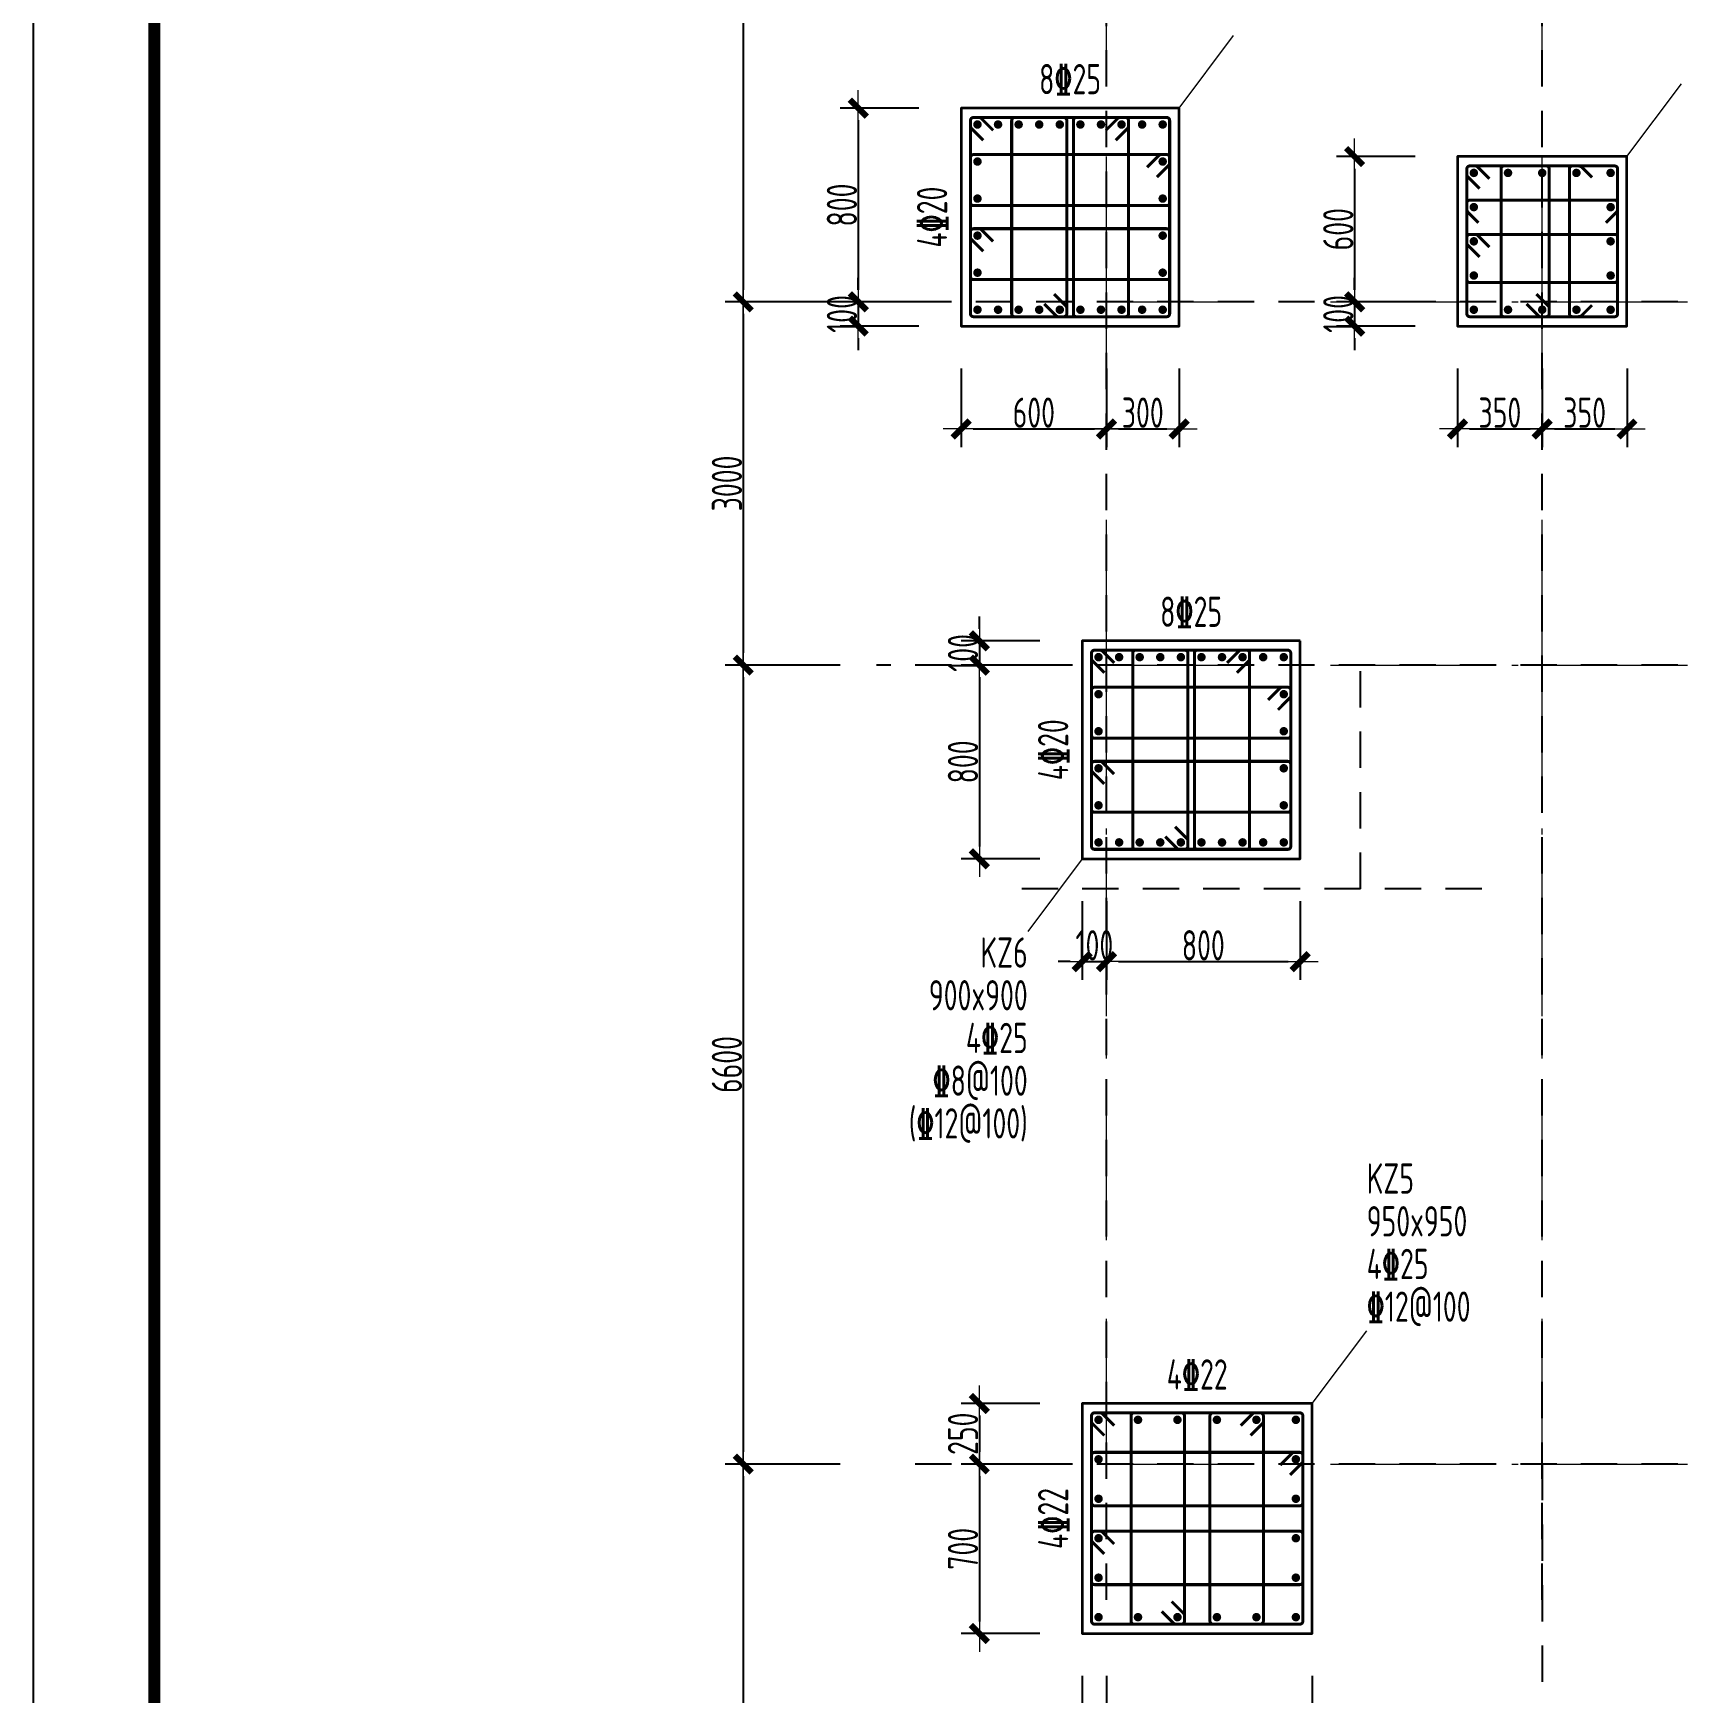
# Model space of a CAD drawing. Header units: millimetres. Extents: x 539196 to 807275, y 431843 to 1156631.
# Drawn here: x 603403 to 617021, y 823869 to 837579 of the extents above; entities that cross this region are included whole.
import ezdxf
from ezdxf.enums import TextEntityAlignment as Align

# ---------------------------------------------------------------- set-up
doc = ezdxf.new("R2010")
doc.units = ezdxf.units.MM
doc.header["$MEASUREMENT"] = 0
for name, pattern in [('DOTE', [2.42, 2, -0.2, 0.02, -0.2]), ('点划线', [1850, 1200, -300, 50, -300]), ('虚线', [500, 300, -200])]:
    doc.linetypes.add(name, pattern=pattern)
doc.layers.add('DOTE', color=1, linetype='DOTE')
doc.layers.add('PUB_TITLE', color=4, linetype='Continuous')
for name, color, linetype, lineweight in [('柱原位标注', 7, 'Continuous', 18), ('柱尺寸标注', 3, 'Continuous', 18), ('柱标注引线', 2, 'Continuous', 18), ('柱箍筋', 1, 'Continuous', 25), ('柱纵筋', 1, 'Continuous', 70), ('柱集中标注', 2, 'Continuous', 18), ('砼柱', 2, 'Continuous', 35), ('网格', 9, '点划线', 18), ('轴线标注', 3, 'Continuous', 18)]:
    doc.layers.add(name, color=color, linetype=linetype, lineweight=lineweight)
doc.styles.add('样式 1_yjk_yjk_yjk', font='yjkeng.shx', dxfattribs={"width": 0.7, "bigfont": 'yjkchn.shx'})
doc.dimstyles.new('盈建科结构_yjk_yjk_yjk', dxfattribs={"dimscale": 100, "dimtxt": 2.5, "dimasz": 1, "dimexe": 1.5, "dimexo": 0.625, "dimgap": 0.1, "dimtad": 1, "dimdec": 0, "dimrnd": 1, "dimzin": 0, "dimdsep": 46, "dimtxsty": '样式 1_yjk_yjk_yjk', "dimblk": '_yjkbk', "dimblk1": 'ARCHTICK', "dimblk2": 'ARCHTICK', "dimcen": 0.09, "dimadec": 0, "dimazin": 0, "dimtfac": 1, "dimtdec": 4, "dimtix": 1, "dimtmove": 2, "dimatfit": 3, "dimfxl": 0, "dimtolj": 1, "dimtzin": 0, "dimarcsym": 0})

# ---------------------------------------------------------------- blocks, each defined once
blk = doc.blocks.new('_yjkbk')
blk.add_line((-1, 0), (1.5, 0))
blk.add_lwpolyline([(-0.7, -0.7, 0.5, 0.5, 0), (0.7, 0.7, 0.5, 0.5, 0)], format="xyseb")
blk = doc.blocks.new('*D1052')
at = {"layer": 'Defpoints', "color": 0}
for p in [(612068, 824359), (612268, 824359), (612268, 823509)]:
    blk.add_point(p, dxfattribs=at)
at = {"layer": '柱尺寸标注', "color": 0, "lineweight": -2}
for p, q in [((612068, 824009), (612068, 823359)), ((612268, 824009), (612268, 823359)), ((611968, 823509), (611868, 823509)), ((612068, 823509), (612268, 823509)), ((612368, 823509), (612468, 823509))]:
    blk.add_line(p, q, dxfattribs=at)
at = {"layer": '柱尺寸标注', "color": 0, "lineweight": -2, "xscale": 100, "yscale": 100, "zscale": 100}
blk.add_blockref('_yjkbk', (612068, 823509), dxfattribs=at)
at = {"layer": '柱尺寸标注', "color": 0, "lineweight": -2, "xscale": 100, "yscale": 100, "zscale": 100, "rotation": 180}
blk.add_blockref('_yjkbk', (612268, 823509), dxfattribs=at)
at = {"layer": '柱尺寸标注', "color": 0, "insert": (612168, 823644), "char_height": 250, "attachment_point": 5, "style": '样式 1_yjk_yjk_yjk'}
blk.add_mtext('\\A1;100', dxfattribs=at)
blk = doc.blocks.new('_ARCHTICK')
at = {"color": 0, "linetype": 'ByBlock', "const_width": 0.15}
blk.add_lwpolyline([(-0.5, -0.5), (0.5, 0.5)], dxfattribs=at)
blk = doc.blocks.new('*D1053')
at = {"layer": 'Defpoints', "color": 0}
for p in [(612268, 824359), (613968, 824359), (613968, 823509)]:
    blk.add_point(p, dxfattribs=at)
at = {"layer": '柱尺寸标注', "color": 0, "lineweight": -2}
for p, q in [((612268, 824009), (612268, 823359)), ((613968, 824009), (613968, 823359)), ((612368, 823509), (613868, 823509))]:
    blk.add_line(p, q, dxfattribs=at)
at = {"layer": '柱尺寸标注', "color": 0, "lineweight": -2, "xscale": 100, "yscale": 100, "zscale": 100, "rotation": 180}
blk.add_blockref('_yjkbk', (612268, 823509), dxfattribs=at)
at = {"layer": '柱尺寸标注', "color": 0, "lineweight": -2, "xscale": 100, "yscale": 100, "zscale": 100}
blk.add_blockref('_yjkbk', (613968, 823509), dxfattribs=at)
at = {"layer": '柱尺寸标注', "color": 0, "insert": (613118, 823644), "char_height": 250, "attachment_point": 5, "style": '样式 1_yjk_yjk_yjk'}
blk.add_mtext('\\A1;850', dxfattribs=at)
blk = doc.blocks.new('*D1054')
at = {"layer": 'Defpoints', "color": 0}
for p in [(612068, 826259), (611218, 825759), (612068, 825759)]:
    blk.add_point(p, dxfattribs=at)
at = {"layer": '柱尺寸标注', "color": 0, "lineweight": -2}
for p, q in [((611718, 826259), (611068, 826259)), ((611218, 826159), (611218, 825859)), ((611718, 825759), (611068, 825759))]:
    blk.add_line(p, q, dxfattribs=at)
at = {"layer": '柱尺寸标注', "color": 0, "lineweight": -2, "xscale": 100, "yscale": 100, "zscale": 100}
for p, rotation in [((611218, 826259), 90), ((611218, 825759), 270)]:
    blk.add_blockref('_yjkbk', p, dxfattribs=dict(at, rotation=rotation))
at = {"layer": '柱尺寸标注', "color": 0, "insert": (611083, 826009), "char_height": 250, "attachment_point": 5, "rotation": 90, "style": '样式 1_yjk_yjk_yjk'}
blk.add_mtext('\\A1;250', dxfattribs=at)
blk = doc.blocks.new('*D1055')
at = {"layer": 'Defpoints', "color": 0}
for p in [(612068, 825759), (611218, 824359), (612068, 824359)]:
    blk.add_point(p, dxfattribs=at)
at = {"layer": '柱尺寸标注', "color": 0, "lineweight": -2}
for p, q in [((611718, 825759), (611068, 825759)), ((611218, 825659), (611218, 824459)), ((611718, 824359), (611068, 824359))]:
    blk.add_line(p, q, dxfattribs=at)
at = {"layer": '柱尺寸标注', "color": 0, "lineweight": -2, "xscale": 100, "yscale": 100, "zscale": 100}
for p, rotation in [((611218, 825759), 90), ((611218, 824359), 270)]:
    blk.add_blockref('_yjkbk', p, dxfattribs=dict(at, rotation=rotation))
at = {"layer": '柱尺寸标注', "color": 0, "insert": (611083, 825059), "char_height": 250, "attachment_point": 5, "rotation": 90, "style": '样式 1_yjk_yjk_yjk'}
blk.add_mtext('\\A1;700', dxfattribs=at)
blk = doc.blocks.new('*D1056')
at = {"layer": 'Defpoints', "color": 0}
for p in [(612068, 830759), (612268, 830759), (612268, 829909)]:
    blk.add_point(p, dxfattribs=at)
at = {"layer": '柱尺寸标注', "color": 0, "lineweight": -2}
for p, q in [((612068, 830409), (612068, 829759)), ((612268, 830409), (612268, 829759)), ((611968, 829909), (611868, 829909)), ((612068, 829909), (612268, 829909)), ((612368, 829909), (612468, 829909))]:
    blk.add_line(p, q, dxfattribs=at)
at = {"layer": '柱尺寸标注', "color": 0, "lineweight": -2, "xscale": 100, "yscale": 100, "zscale": 100}
blk.add_blockref('_yjkbk', (612068, 829909), dxfattribs=at)
at = {"layer": '柱尺寸标注', "color": 0, "lineweight": -2, "xscale": 100, "yscale": 100, "zscale": 100, "rotation": 180}
blk.add_blockref('_yjkbk', (612268, 829909), dxfattribs=at)
at = {"layer": '柱尺寸标注', "color": 0, "insert": (612168, 830044), "char_height": 250, "attachment_point": 5, "style": '样式 1_yjk_yjk_yjk'}
blk.add_mtext('\\A1;100', dxfattribs=at)
blk = doc.blocks.new('*D1057')
at = {"layer": 'Defpoints', "color": 0}
for p in [(612268, 830759), (613868, 830759), (613868, 829909)]:
    blk.add_point(p, dxfattribs=at)
at = {"layer": '柱尺寸标注', "color": 0, "lineweight": -2}
for p, q in [((612268, 830409), (612268, 829759)), ((613868, 830409), (613868, 829759)), ((612368, 829909), (613768, 829909))]:
    blk.add_line(p, q, dxfattribs=at)
at = {"layer": '柱尺寸标注', "color": 0, "lineweight": -2, "xscale": 100, "yscale": 100, "zscale": 100, "rotation": 180}
blk.add_blockref('_yjkbk', (612268, 829909), dxfattribs=at)
at = {"layer": '柱尺寸标注', "color": 0, "lineweight": -2, "xscale": 100, "yscale": 100, "zscale": 100}
blk.add_blockref('_yjkbk', (613868, 829909), dxfattribs=at)
at = {"layer": '柱尺寸标注', "color": 0, "insert": (613068, 830044), "char_height": 250, "attachment_point": 5, "style": '样式 1_yjk_yjk_yjk'}
blk.add_mtext('\\A1;800', dxfattribs=at)
blk = doc.blocks.new('*D1058')
at = {"layer": 'Defpoints', "color": 0}
for p in [(612068, 832559), (611218, 832359), (612068, 832359)]:
    blk.add_point(p, dxfattribs=at)
at = {"layer": '柱尺寸标注', "color": 0, "lineweight": -2}
for p, q in [((611218, 832659), (611218, 832759)), ((611718, 832559), (611068, 832559)), ((611218, 832559), (611218, 832359)), ((611718, 832359), (611068, 832359)), ((611218, 832259), (611218, 832159))]:
    blk.add_line(p, q, dxfattribs=at)
at = {"layer": '柱尺寸标注', "color": 0, "lineweight": -2, "xscale": 100, "yscale": 100, "zscale": 100}
for p, rotation in [((611218, 832559), 270), ((611218, 832359), 90)]:
    blk.add_blockref('_yjkbk', p, dxfattribs=dict(at, rotation=rotation))
at = {"layer": '柱尺寸标注', "color": 0, "insert": (611083, 832459), "char_height": 250, "attachment_point": 5, "rotation": 90, "style": '样式 1_yjk_yjk_yjk'}
blk.add_mtext('\\A1;100', dxfattribs=at)
blk = doc.blocks.new('*D1059')
at = {"layer": 'Defpoints', "color": 0}
for p in [(612068, 832359), (611218, 830759), (612068, 830759)]:
    blk.add_point(p, dxfattribs=at)
at = {"layer": '柱尺寸标注', "color": 0, "lineweight": -2}
for p, q in [((611718, 832359), (611068, 832359)), ((611218, 832259), (611218, 830859)), ((611718, 830759), (611068, 830759))]:
    blk.add_line(p, q, dxfattribs=at)
at = {"layer": '柱尺寸标注', "color": 0, "lineweight": -2, "xscale": 100, "yscale": 100, "zscale": 100}
for p, rotation in [((611218, 832359), 90), ((611218, 830759), 270)]:
    blk.add_blockref('_yjkbk', p, dxfattribs=dict(at, rotation=rotation))
at = {"layer": '柱尺寸标注', "color": 0, "insert": (611083, 831559), "char_height": 250, "attachment_point": 5, "rotation": 90, "style": '样式 1_yjk_yjk_yjk'}
blk.add_mtext('\\A1;800', dxfattribs=at)
blk = doc.blocks.new('*D1060')
at = {"layer": 'Defpoints', "color": 0}
for p in [(611068, 835159), (612268, 835159), (612268, 834309)]:
    blk.add_point(p, dxfattribs=at)
at = {"layer": '柱尺寸标注', "color": 0, "lineweight": -2}
for p, q in [((611068, 834809), (611068, 834159)), ((612268, 834809), (612268, 834159)), ((611168, 834309), (612168, 834309))]:
    blk.add_line(p, q, dxfattribs=at)
at = {"layer": '柱尺寸标注', "color": 0, "lineweight": -2, "xscale": 100, "yscale": 100, "zscale": 100, "rotation": 180}
blk.add_blockref('_yjkbk', (611068, 834309), dxfattribs=at)
at = {"layer": '柱尺寸标注', "color": 0, "lineweight": -2, "xscale": 100, "yscale": 100, "zscale": 100}
blk.add_blockref('_yjkbk', (612268, 834309), dxfattribs=at)
at = {"layer": '柱尺寸标注', "color": 0, "insert": (611668, 834444), "char_height": 250, "attachment_point": 5, "style": '样式 1_yjk_yjk_yjk'}
blk.add_mtext('\\A1;600', dxfattribs=at)
blk = doc.blocks.new('*D1061')
at = {"layer": 'Defpoints', "color": 0}
for p in [(612268, 835159), (612868, 835159), (612868, 834309)]:
    blk.add_point(p, dxfattribs=at)
at = {"layer": '柱尺寸标注', "color": 0, "lineweight": -2}
for p, q in [((612268, 834809), (612268, 834159)), ((612868, 834809), (612868, 834159)), ((612368, 834309), (612768, 834309))]:
    blk.add_line(p, q, dxfattribs=at)
at = {"layer": '柱尺寸标注', "color": 0, "lineweight": -2, "xscale": 100, "yscale": 100, "zscale": 100, "rotation": 180}
blk.add_blockref('_yjkbk', (612268, 834309), dxfattribs=at)
at = {"layer": '柱尺寸标注', "color": 0, "lineweight": -2, "xscale": 100, "yscale": 100, "zscale": 100}
blk.add_blockref('_yjkbk', (612868, 834309), dxfattribs=at)
at = {"layer": '柱尺寸标注', "color": 0, "insert": (612568, 834444), "char_height": 250, "attachment_point": 5, "style": '样式 1_yjk_yjk_yjk'}
blk.add_mtext('\\A1;300', dxfattribs=at)
blk = doc.blocks.new('*D1062')
at = {"layer": 'Defpoints', "color": 0}
for p in [(611068, 836959), (610218, 835359), (611068, 835359)]:
    blk.add_point(p, dxfattribs=at)
at = {"layer": '柱尺寸标注', "color": 0, "lineweight": -2}
for p, q in [((610718, 836959), (610068, 836959)), ((610218, 836859), (610218, 835459)), ((610718, 835359), (610068, 835359))]:
    blk.add_line(p, q, dxfattribs=at)
at = {"layer": '柱尺寸标注', "color": 0, "lineweight": -2, "xscale": 100, "yscale": 100, "zscale": 100}
for p, rotation in [((610218, 836959), 90), ((610218, 835359), 270)]:
    blk.add_blockref('_yjkbk', p, dxfattribs=dict(at, rotation=rotation))
at = {"layer": '柱尺寸标注', "color": 0, "insert": (610083, 836159), "char_height": 250, "attachment_point": 5, "rotation": 90, "style": '样式 1_yjk_yjk_yjk'}
blk.add_mtext('\\A1;800', dxfattribs=at)
blk = doc.blocks.new('*D1063')
at = {"layer": 'Defpoints', "color": 0}
for p in [(611068, 835359), (610218, 835159), (611068, 835159)]:
    blk.add_point(p, dxfattribs=at)
at = {"layer": '柱尺寸标注', "color": 0, "lineweight": -2}
for p, q in [((610218, 835459), (610218, 835559)), ((610718, 835359), (610068, 835359)), ((610218, 835359), (610218, 835159)), ((610718, 835159), (610068, 835159)), ((610218, 835059), (610218, 834959))]:
    blk.add_line(p, q, dxfattribs=at)
at = {"layer": '柱尺寸标注', "color": 0, "lineweight": -2, "xscale": 100, "yscale": 100, "zscale": 100}
for p, rotation in [((610218, 835359), 270), ((610218, 835159), 90)]:
    blk.add_blockref('_yjkbk', p, dxfattribs=dict(at, rotation=rotation))
at = {"layer": '柱尺寸标注', "color": 0, "insert": (610083, 835259), "char_height": 250, "attachment_point": 5, "rotation": 90, "style": '样式 1_yjk_yjk_yjk'}
blk.add_mtext('\\A1;100', dxfattribs=at)
blk = doc.blocks.new('*D1064')
at = {"layer": 'Defpoints', "color": 0}
for p in [(615168, 835159), (615868, 835159), (615868, 834309)]:
    blk.add_point(p, dxfattribs=at)
at = {"layer": '柱尺寸标注', "color": 0, "lineweight": -2}
for p, q in [((615168, 834809), (615168, 834159)), ((615868, 834809), (615868, 834159)), ((615268, 834309), (615768, 834309))]:
    blk.add_line(p, q, dxfattribs=at)
at = {"layer": '柱尺寸标注', "color": 0, "lineweight": -2, "xscale": 100, "yscale": 100, "zscale": 100, "rotation": 180}
blk.add_blockref('_yjkbk', (615168, 834309), dxfattribs=at)
at = {"layer": '柱尺寸标注', "color": 0, "lineweight": -2, "xscale": 100, "yscale": 100, "zscale": 100}
blk.add_blockref('_yjkbk', (615868, 834309), dxfattribs=at)
at = {"layer": '柱尺寸标注', "color": 0, "insert": (615518, 834444), "char_height": 250, "attachment_point": 5, "style": '样式 1_yjk_yjk_yjk'}
blk.add_mtext('\\A1;350', dxfattribs=at)
blk = doc.blocks.new('*D1065')
at = {"layer": 'Defpoints', "color": 0}
for p in [(615868, 835159), (616568, 835159), (616568, 834309)]:
    blk.add_point(p, dxfattribs=at)
at = {"layer": '柱尺寸标注', "color": 0, "lineweight": -2}
for p, q in [((615868, 834809), (615868, 834159)), ((616568, 834809), (616568, 834159)), ((615968, 834309), (616468, 834309))]:
    blk.add_line(p, q, dxfattribs=at)
at = {"layer": '柱尺寸标注', "color": 0, "lineweight": -2, "xscale": 100, "yscale": 100, "zscale": 100, "rotation": 180}
blk.add_blockref('_yjkbk', (615868, 834309), dxfattribs=at)
at = {"layer": '柱尺寸标注', "color": 0, "lineweight": -2, "xscale": 100, "yscale": 100, "zscale": 100}
blk.add_blockref('_yjkbk', (616568, 834309), dxfattribs=at)
at = {"layer": '柱尺寸标注', "color": 0, "insert": (616218, 834444), "char_height": 250, "attachment_point": 5, "style": '样式 1_yjk_yjk_yjk'}
blk.add_mtext('\\A1;350', dxfattribs=at)
blk = doc.blocks.new('*D1066')
at = {"layer": 'Defpoints', "color": 0}
for p in [(615168, 836559), (614318, 835359), (615168, 835359)]:
    blk.add_point(p, dxfattribs=at)
at = {"layer": '柱尺寸标注', "color": 0, "lineweight": -2}
for p, q in [((614818, 836559), (614168, 836559)), ((614318, 836459), (614318, 835459)), ((614818, 835359), (614168, 835359))]:
    blk.add_line(p, q, dxfattribs=at)
at = {"layer": '柱尺寸标注', "color": 0, "lineweight": -2, "xscale": 100, "yscale": 100, "zscale": 100}
for p, rotation in [((614318, 836559), 90), ((614318, 835359), 270)]:
    blk.add_blockref('_yjkbk', p, dxfattribs=dict(at, rotation=rotation))
at = {"layer": '柱尺寸标注', "color": 0, "insert": (614183, 835959), "char_height": 250, "attachment_point": 5, "rotation": 90, "style": '样式 1_yjk_yjk_yjk'}
blk.add_mtext('\\A1;600', dxfattribs=at)
blk = doc.blocks.new('*D1067')
at = {"layer": 'Defpoints', "color": 0}
for p in [(615168, 835359), (614318, 835159), (615168, 835159)]:
    blk.add_point(p, dxfattribs=at)
at = {"layer": '柱尺寸标注', "color": 0, "lineweight": -2}
for p, q in [((614318, 835459), (614318, 835559)), ((614818, 835359), (614168, 835359)), ((614318, 835359), (614318, 835159)), ((614818, 835159), (614168, 835159)), ((614318, 835059), (614318, 834959))]:
    blk.add_line(p, q, dxfattribs=at)
at = {"layer": '柱尺寸标注', "color": 0, "lineweight": -2, "xscale": 100, "yscale": 100, "zscale": 100}
for p, rotation in [((614318, 835359), 270), ((614318, 835159), 90)]:
    blk.add_blockref('_yjkbk', p, dxfattribs=dict(at, rotation=rotation))
at = {"layer": '柱尺寸标注', "color": 0, "insert": (614183, 835259), "char_height": 250, "attachment_point": 5, "rotation": 90, "style": '样式 1_yjk_yjk_yjk'}
blk.add_mtext('\\A1;100', dxfattribs=at)
blk = doc.blocks.new('*D1292')
at = {"layer": 'Defpoints', "color": 0}
for p in [(612268, 841959), (609268, 835359), (612268, 835359)]:
    blk.add_point(p, dxfattribs=at)
at = {"layer": '轴线标注', "color": 0, "lineweight": -2}
for p, q in [((610068, 841959), (609118, 841959)), ((609268, 841859), (609268, 835459)), ((610068, 835359), (609118, 835359))]:
    blk.add_line(p, q, dxfattribs=at)
at = {"layer": '轴线标注', "color": 0, "lineweight": -2, "xscale": 100, "yscale": 100, "zscale": 100}
for p, rotation in [((609268, 841959), 90), ((609268, 835359), 270)]:
    blk.add_blockref('_yjkbk', p, dxfattribs=dict(at, rotation=rotation))
at = {"layer": '轴线标注', "color": 0, "insert": (609133, 838659), "char_height": 250, "attachment_point": 5, "rotation": 90, "style": '样式 1_yjk_yjk_yjk'}
blk.add_mtext('\\A1;6600', dxfattribs=at)
blk = doc.blocks.new('*D1294')
at = {"layer": 'Defpoints', "color": 0}
for p in [(612268, 835359), (609268, 832359), (612268, 832359)]:
    blk.add_point(p, dxfattribs=at)
at = {"layer": '轴线标注', "color": 0, "lineweight": -2}
for p, q in [((610068, 835359), (609118, 835359)), ((609268, 835259), (609268, 832459)), ((610068, 832359), (609118, 832359))]:
    blk.add_line(p, q, dxfattribs=at)
at = {"layer": '轴线标注', "color": 0, "lineweight": -2, "xscale": 100, "yscale": 100, "zscale": 100}
for p, rotation in [((609268, 835359), 90), ((609268, 832359), 270)]:
    blk.add_blockref('_yjkbk', p, dxfattribs=dict(at, rotation=rotation))
at = {"layer": '轴线标注', "color": 0, "insert": (609133, 833859), "char_height": 250, "attachment_point": 5, "rotation": 90, "style": '样式 1_yjk_yjk_yjk'}
blk.add_mtext('\\A1;3000', dxfattribs=at)
blk = doc.blocks.new('*D1296')
at = {"layer": 'Defpoints', "color": 0}
for p in [(612268, 832359), (609268, 825759), (612268, 825759)]:
    blk.add_point(p, dxfattribs=at)
at = {"layer": '轴线标注', "color": 0, "lineweight": -2}
for p, q in [((610068, 832359), (609118, 832359)), ((609268, 832259), (609268, 825859)), ((610068, 825759), (609118, 825759))]:
    blk.add_line(p, q, dxfattribs=at)
at = {"layer": '轴线标注', "color": 0, "lineweight": -2, "xscale": 100, "yscale": 100, "zscale": 100}
for p, rotation in [((609268, 832359), 90), ((609268, 825759), 270)]:
    blk.add_blockref('_yjkbk', p, dxfattribs=dict(at, rotation=rotation))
at = {"layer": '轴线标注', "color": 0, "insert": (609133, 829059), "char_height": 250, "attachment_point": 5, "rotation": 90, "style": '样式 1_yjk_yjk_yjk'}
blk.add_mtext('\\A1;6600', dxfattribs=at)
blk = doc.blocks.new('*D1298')
at = {"layer": 'Defpoints', "color": 0}
for p in [(612268, 825759), (609268, 804759), (612268, 804759)]:
    blk.add_point(p, dxfattribs=at)
at = {"layer": '轴线标注', "color": 0, "lineweight": -2}
for p, q in [((610068, 825759), (609118, 825759)), ((609268, 825659), (609268, 804859)), ((610068, 804759), (609118, 804759))]:
    blk.add_line(p, q, dxfattribs=at)
at = {"layer": '轴线标注', "color": 0, "lineweight": -2, "xscale": 100, "yscale": 100, "zscale": 100}
for p, rotation in [((609268, 825759), 90), ((609268, 804759), 270)]:
    blk.add_blockref('_yjkbk', p, dxfattribs=dict(at, rotation=rotation))
at = {"layer": '轴线标注', "color": 0, "insert": (609133, 815259), "char_height": 250, "attachment_point": 5, "rotation": 90, "style": '样式 1_yjk_yjk_yjk'}
blk.add_mtext('\\A1;21000', dxfattribs=at)
blk = doc.blocks.new('jzzw')
at = {"layer": 'DOTE', "color": 1, "linetype": '虚线'}
for p, q in [((913786, 872027), (913786, 890469)), ((913786, 872027), (913786, 890469)), ((917386, 872027), (917386, 890469)), ((952506, 882749), (911886, 882749)), ((952506, 879749), (911886, 879749)), ((915886, 877899), (915886, 879749)), ((916886, 877899), (912886, 877899)), ((952506, 873149), (912186, 873149)), ((917386, 873149), (917386, 834829))]:
    blk.add_line(p, q, dxfattribs=at)

msp = doc.modelspace()

# ---------------------------------------------------------------- linework, layer by layer
at = {"layer": 'PUB_TITLE'}
msp.add_lwpolyline([(603402.6, 768243), (662802.6, 768243), (662802.6, 852343), (603402.6, 852343)], close=True, dxfattribs=at)
at = {"layer": 'PUB_TITLE', "const_width": 100}
msp.add_lwpolyline([(604402.6, 769243), (661802.6, 769243), (661802.6, 849843), (604402.6, 849843)], close=True, dxfattribs=at)
at = {"layer": '柱标注引线'}
for p, q in [((612867.6, 836959.2), (613317.6, 837559.2)), ((616567.6, 836559.2), (617017.6, 837159.2)), ((612067.6, 830759.2), (611617.6, 830159.2)), ((613967.6, 826259.2), (614417.6, 826859.2))]:
    msp.add_line(p, q, dxfattribs=at)
at = {"layer": '柱箍筋', "const_width": 25}
for points in [[(611331.6, 836776.5), (611233.4, 836874.8, 0.1989124), (611216.6, 836881.7), (611168.8, 836881.7, 0.4142136), (611145.1, 836858), (611145.1, 835260.5, 0.4142136), (611168.8, 835236.7), (612766.3, 835236.7, 0.4142136), (612790.1, 835260.5), (612790.1, 836858, 0.4142136), (612766.3, 836881.7), (611168.8, 836881.7, 0.4142136), (611145.1, 836858), (611145.1, 836810.2, 0.1989124), (611152, 836793.5), (611250.3, 836695.2)], [(611753.5, 835342), (611851.8, 835243.7, 0.1989124), (611868.6, 835236.7), (611916.3, 835236.7, 0.4142136), (611940.1, 835260.5), (611940.1, 836858, 0.4142136), (611916.3, 836881.7), (611508.8, 836881.7, 0.4142136), (611485.1, 836858), (611485.1, 835260.5, 0.4142136), (611508.8, 835236.7), (611916.3, 835236.7, 0.4142136), (611940.1, 835260.5), (611940.1, 835308.2, 0.1989124), (611933.1, 835325), (611834.9, 835423.3)], [(612263.5, 836776.5), (612361.8, 836874.8, -0.1989124), (612378.6, 836881.7), (612426.3, 836881.7, -0.4142136), (612450.1, 836858), (612450.1, 835260.5, -0.4142136), (612426.3, 835236.7), (612018.8, 835236.7, -0.4142136), (611995.1, 835260.5), (611995.1, 836858, -0.4142136), (612018.8, 836881.7), (612426.3, 836881.7, -0.4142136), (612450.1, 836858), (612450.1, 836810.2, -0.1989124), (612443.1, 836793.5), (612344.9, 836695.2)], [(612684.9, 836389.2), (612783.1, 836487.5, 0.1989124), (612790.1, 836504.2), (612790.1, 836552, 0.4142136), (612766.3, 836575.7), (611168.8, 836575.7, 0.4142136), (611145.1, 836552), (611145.1, 836178.5, 0.4142136), (611168.8, 836154.7), (612766.3, 836154.7, 0.4142136), (612790.1, 836178.5), (612790.1, 836552, 0.4142136), (612766.3, 836575.7), (612718.6, 836575.7, 0.1989124), (612701.8, 836568.8), (612603.5, 836470.5)], [(615431.6, 836376.5), (615333.4, 836474.8, 0.1989124), (615316.6, 836481.7), (615268.8, 836481.7, 0.4142136), (615245.1, 836458), (615245.1, 835260.5, 0.4142136), (615268.8, 835236.7), (616466.3, 835236.7, 0.4142136), (616490.1, 835260.5), (616490.1, 836458, 0.4142136), (616466.3, 836481.7), (615268.8, 836481.7, 0.4142136), (615245.1, 836458), (615245.1, 836410.2, 0.1989124), (615252, 836393.5), (615350.3, 836295.2)], [(615738.5, 835342), (615836.8, 835243.7, 0.1989124), (615853.6, 835236.7), (615901.3, 835236.7, 0.4142136), (615925.1, 835260.5), (615925.1, 836458, 0.4142136), (615901.3, 836481.7), (615551.3, 836481.7, 0.4142136), (615527.6, 836458), (615527.6, 835260.5, 0.4142136), (615551.3, 835236.7), (615901.3, 835236.7, 0.4142136), (615925.1, 835260.5), (615925.1, 835308.2, 0.1989124), (615918.1, 835325), (615819.9, 835423.3)], [(616279.1, 835332.1), (616190.7, 835243.7, -0.131362), (616164.1, 835236.7), (616116.3, 835236.7, -0.4142136), (616092.6, 835260.5), (616092.6, 836458, -0.4142136), (616116.3, 836481.7), (616164.1, 836481.7, -0.131362), (616190.7, 836474.8), (616279.1, 836386.4)], [(615340.4, 836012.7), (615252, 836101.1, -0.131362), (615245.1, 836127.7), (615245.1, 836175.5, -0.4142136), (615268.8, 836199.2), (616466.3, 836199.2, -0.4142136), (616490.1, 836175.5), (616490.1, 836127.7, -0.131362), (616483.1, 836101.1), (616394.7, 836012.7)], [(611250.3, 835777.2), (611152, 835875.5, -0.1989124), (611145.1, 835892.2), (611145.1, 835940, -0.4142136), (611168.8, 835963.7), (612766.3, 835963.7, -0.4142136), (612790.1, 835940), (612790.1, 835566.5, -0.4142136), (612766.3, 835542.7), (611168.8, 835542.7, -0.4142136), (611145.1, 835566.5), (611145.1, 835940, -0.4142136), (611168.8, 835963.7), (611216.6, 835963.7, -0.1989124), (611233.4, 835956.8), (611331.6, 835858.5)], [(615350.3, 835730.2), (615252, 835828.5, -0.1989124), (615245.1, 835845.2), (615245.1, 835893, -0.4142136), (615268.8, 835916.7), (616466.3, 835916.7, -0.4142136), (616490.1, 835893), (616490.1, 835543, -0.4142136), (616466.3, 835519.2), (615268.8, 835519.2, -0.4142136), (615245.1, 835543), (615245.1, 835893, -0.4142136), (615268.8, 835916.7), (615316.6, 835916.7, -0.1989124), (615333.4, 835909.8), (615431.6, 835811.5)], [(612331.6, 832376.5), (612233.4, 832474.8, 0.1989124), (612216.6, 832481.7), (612168.8, 832481.7, 0.4142136), (612145.1, 832458), (612145.1, 830860.5, 0.4142136), (612168.8, 830836.7), (613766.3, 830836.7, 0.4142136), (613790.1, 830860.5), (613790.1, 832458, 0.4142136), (613766.3, 832481.7), (612168.8, 832481.7, 0.4142136), (612145.1, 832458), (612145.1, 832410.2, 0.1989124), (612152, 832393.5), (612250.3, 832295.2)], [(612753.5, 830942), (612851.8, 830843.7, 0.1989124), (612868.6, 830836.7), (612916.3, 830836.7, 0.4142136), (612940.1, 830860.5), (612940.1, 832458, 0.4142136), (612916.3, 832481.7), (612508.8, 832481.7, 0.4142136), (612485.1, 832458), (612485.1, 830860.5, 0.4142136), (612508.8, 830836.7), (612916.3, 830836.7, 0.4142136), (612940.1, 830860.5), (612940.1, 830908.2, 0.1989124), (612933.1, 830925), (612834.9, 831023.3)], [(613263.5, 832376.5), (613361.8, 832474.8, -0.1989124), (613378.6, 832481.7), (613426.3, 832481.7, -0.4142136), (613450.1, 832458), (613450.1, 830860.5, -0.4142136), (613426.3, 830836.7), (613018.8, 830836.7, -0.4142136), (612995.1, 830860.5), (612995.1, 832458, -0.4142136), (613018.8, 832481.7), (613426.3, 832481.7, -0.4142136), (613450.1, 832458), (613450.1, 832410.2, -0.1989124), (613443.1, 832393.5), (613344.9, 832295.2)], [(613684.9, 831989.2), (613783.1, 832087.5, 0.1989124), (613790.1, 832104.2), (613790.1, 832152, 0.4142136), (613766.3, 832175.7), (612168.8, 832175.7, 0.4142136), (612145.1, 832152), (612145.1, 831778.5, 0.4142136), (612168.8, 831754.7), (613766.3, 831754.7, 0.4142136), (613790.1, 831778.5), (613790.1, 832152, 0.4142136), (613766.3, 832175.7), (613718.6, 832175.7, 0.1989124), (613701.8, 832168.8), (613603.5, 832070.5)], [(612250.3, 831377.2), (612152, 831475.5, -0.1989124), (612145.1, 831492.2), (612145.1, 831540, -0.4142136), (612168.8, 831563.7), (613766.3, 831563.7, -0.4142136), (613790.1, 831540), (613790.1, 831166.5, -0.4142136), (613766.3, 831142.7), (612168.8, 831142.7, -0.4142136), (612145.1, 831166.5), (612145.1, 831540, -0.4142136), (612168.8, 831563.7), (612216.6, 831563.7, -0.1989124), (612233.4, 831556.8), (612331.6, 831458.5)], [(612331.6, 826076.5), (612233.4, 826174.8, 0.1989124), (612216.6, 826181.7), (612168.8, 826181.7, 0.4142136), (612145.1, 826158), (612145.1, 824460.5, 0.4142136), (612168.8, 824436.7), (613866.3, 824436.7, 0.4142136), (613890.1, 824460.5), (613890.1, 826158, 0.4142136), (613866.3, 826181.7), (612168.8, 826181.7, 0.4142136), (612145.1, 826158), (612145.1, 826110.2, 0.1989124), (612152, 826093.5), (612250.3, 825995.2)], [(612725.5, 824542), (612823.8, 824443.7, 0.1989124), (612840.6, 824436.7), (612888.3, 824436.7, 0.4142136), (612912.1, 824460.5), (612912.1, 826158, 0.4142136), (612888.3, 826181.7), (612494.8, 826181.7, 0.4142136), (612471.1, 826158), (612471.1, 824460.5, 0.4142136), (612494.8, 824436.7), (612888.3, 824436.7, 0.4142136), (612912.1, 824460.5), (612912.1, 824508.2, 0.1989124), (612905.1, 824525), (612806.9, 824623.3)], [(613377.5, 826076.5), (613475.8, 826174.8, -0.1989124), (613492.6, 826181.7), (613540.3, 826181.7, -0.4142136), (613564.1, 826158), (613564.1, 824460.5, -0.4142136), (613540.3, 824436.7), (613146.8, 824436.7, -0.4142136), (613123.1, 824460.5), (613123.1, 826158, -0.4142136), (613146.8, 826181.7), (613540.3, 826181.7, -0.4142136), (613564.1, 826158), (613564.1, 826110.2, -0.1989124), (613557.1, 826093.5), (613458.9, 825995.2)], [(613784.9, 825669.2), (613883.1, 825767.5, 0.1989124), (613890.1, 825784.2), (613890.1, 825832, 0.4142136), (613866.3, 825855.7), (612168.8, 825855.7, 0.4142136), (612145.1, 825832), (612145.1, 825438.5, 0.4142136), (612168.8, 825414.7), (613866.3, 825414.7, 0.4142136), (613890.1, 825438.5), (613890.1, 825832, 0.4142136), (613866.3, 825855.7), (613818.6, 825855.7, 0.1989124), (613801.8, 825848.8), (613703.5, 825750.5)], [(612250.3, 825017.2), (612152, 825115.5, -0.1989124), (612145.1, 825132.2), (612145.1, 825180, -0.4142136), (612168.8, 825203.7), (613866.3, 825203.7, -0.4142136), (613890.1, 825180), (613890.1, 824786.5, -0.4142136), (613866.3, 824762.7), (612168.8, 824762.7, -0.4142136), (612145.1, 824786.5), (612145.1, 825180, -0.4142136), (612168.8, 825203.7), (612216.6, 825203.7, -0.1989124), (612233.4, 825196.8), (612331.6, 825098.5)]]:
    msp.add_lwpolyline(points, format="xyb", dxfattribs=at)
at = {"layer": '柱纵筋', "const_width": 35}
for points in [[(611220.1, 836824.2, 1), (611185.1, 836824.2, 1)], [(611390.1, 836824.2, 1), (611355.1, 836824.2, 1)], [(611560.1, 836824.2, 1), (611525.1, 836824.2, 1)], [(611730.1, 836824.2, 1), (611695.1, 836824.2, 1)], [(611900.1, 836824.2, 1), (611865.1, 836824.2, 1)], [(612070.1, 836824.2, 1), (612035.1, 836824.2, 1)], [(612240.1, 836824.2, 1), (612205.1, 836824.2, 1)], [(612410.1, 836824.2, 1), (612375.1, 836824.2, 1)], [(612580.1, 836824.2, 1), (612545.1, 836824.2, 1)], [(612750.1, 836824.2, 1), (612715.1, 836824.2, 1)], [(611220.1, 836518.2, 1), (611185.1, 836518.2, 1)], [(612750.1, 836518.2, 1), (612715.1, 836518.2, 1)], [(615320.1, 836424.2, 1), (615285.1, 836424.2, 1)], [(615602.6, 836424.2, 1), (615567.6, 836424.2, 1)], [(615885.1, 836424.2, 1), (615850.1, 836424.2, 1)], [(616167.6, 836424.2, 1), (616132.6, 836424.2, 1)], [(616450.1, 836424.2, 1), (616415.1, 836424.2, 1)], [(611220.1, 836212.2, 1), (611185.1, 836212.2, 1)], [(612750.1, 836212.2, 1), (612715.1, 836212.2, 1)], [(615320.1, 836141.7, 1), (615285.1, 836141.7, 1)], [(616450.1, 836141.7, 1), (616415.1, 836141.7, 1)], [(611220.1, 835906.2, 1), (611185.1, 835906.2, 1)], [(612750.1, 835906.2, 1), (612715.1, 835906.2, 1)], [(615320.1, 835859.2, 1), (615285.1, 835859.2, 1)], [(616450.1, 835859.2, 1), (616415.1, 835859.2, 1)], [(611220.1, 835600.2, 1), (611185.1, 835600.2, 1)], [(612750.1, 835600.2, 1), (612715.1, 835600.2, 1)], [(615320.1, 835576.7, 1), (615285.1, 835576.7, 1)], [(616450.1, 835576.7, 1), (616415.1, 835576.7, 1)], [(611220.1, 835294.2, 1), (611185.1, 835294.2, 1)], [(611390.1, 835294.2, 1), (611355.1, 835294.2, 1)], [(611560.1, 835294.2, 1), (611525.1, 835294.2, 1)], [(611730.1, 835294.2, 1), (611695.1, 835294.2, 1)], [(611900.1, 835294.2, 1), (611865.1, 835294.2, 1)], [(612070.1, 835294.2, 1), (612035.1, 835294.2, 1)], [(612240.1, 835294.2, 1), (612205.1, 835294.2, 1)], [(612410.1, 835294.2, 1), (612375.1, 835294.2, 1)], [(612580.1, 835294.2, 1), (612545.1, 835294.2, 1)], [(612750.1, 835294.2, 1), (612715.1, 835294.2, 1)], [(615320.1, 835294.2, 1), (615285.1, 835294.2, 1)], [(615602.6, 835294.2, 1), (615567.6, 835294.2, 1)], [(615885.1, 835294.2, 1), (615850.1, 835294.2, 1)], [(616167.6, 835294.2, 1), (616132.6, 835294.2, 1)], [(616450.1, 835294.2, 1), (616415.1, 835294.2, 1)], [(612220.1, 832424.2, 1), (612185.1, 832424.2, 1)], [(612390.1, 832424.2, 1), (612355.1, 832424.2, 1)], [(612560.1, 832424.2, 1), (612525.1, 832424.2, 1)], [(612730.1, 832424.2, 1), (612695.1, 832424.2, 1)], [(612900.1, 832424.2, 1), (612865.1, 832424.2, 1)], [(613070.1, 832424.2, 1), (613035.1, 832424.2, 1)], [(613240.1, 832424.2, 1), (613205.1, 832424.2, 1)], [(613410.1, 832424.2, 1), (613375.1, 832424.2, 1)], [(613580.1, 832424.2, 1), (613545.1, 832424.2, 1)], [(613750.1, 832424.2, 1), (613715.1, 832424.2, 1)], [(612220.1, 832118.2, 1), (612185.1, 832118.2, 1)], [(613750.1, 832118.2, 1), (613715.1, 832118.2, 1)], [(612220.1, 831812.2, 1), (612185.1, 831812.2, 1)], [(613750.1, 831812.2, 1), (613715.1, 831812.2, 1)], [(612220.1, 831506.2, 1), (612185.1, 831506.2, 1)], [(613750.1, 831506.2, 1), (613715.1, 831506.2, 1)], [(612220.1, 831200.2, 1), (612185.1, 831200.2, 1)], [(613750.1, 831200.2, 1), (613715.1, 831200.2, 1)], [(612220.1, 830894.2, 1), (612185.1, 830894.2, 1)], [(612390.1, 830894.2, 1), (612355.1, 830894.2, 1)], [(612560.1, 830894.2, 1), (612525.1, 830894.2, 1)], [(612730.1, 830894.2, 1), (612695.1, 830894.2, 1)], [(612900.1, 830894.2, 1), (612865.1, 830894.2, 1)], [(613070.1, 830894.2, 1), (613035.1, 830894.2, 1)], [(613240.1, 830894.2, 1), (613205.1, 830894.2, 1)], [(613410.1, 830894.2, 1), (613375.1, 830894.2, 1)], [(613580.1, 830894.2, 1), (613545.1, 830894.2, 1)], [(613750.1, 830894.2, 1), (613715.1, 830894.2, 1)], [(612220.1, 826124.2, 1), (612185.1, 826124.2, 1)], [(612546.1, 826124.2, 1), (612511.1, 826124.2, 1)], [(612872.1, 826124.2, 1), (612837.1, 826124.2, 1)], [(613198.1, 826124.2, 1), (613163.1, 826124.2, 1)], [(613524.1, 826124.2, 1), (613489.1, 826124.2, 1)], [(613850.1, 826124.2, 1), (613815.1, 826124.2, 1)], [(612220.1, 825798.2, 1), (612185.1, 825798.2, 1)], [(613850.1, 825798.2, 1), (613815.1, 825798.2, 1)], [(612220.1, 825472.2, 1), (612185.1, 825472.2, 1)], [(613850.1, 825472.2, 1), (613815.1, 825472.2, 1)], [(612220.1, 825146.2, 1), (612185.1, 825146.2, 1)], [(613850.1, 825146.2, 1), (613815.1, 825146.2, 1)], [(612220.1, 824820.2, 1), (612185.1, 824820.2, 1)], [(613850.1, 824820.2, 1), (613815.1, 824820.2, 1)], [(612220.1, 824494.2, 1), (612185.1, 824494.2, 1)], [(612546.1, 824494.2, 1), (612511.1, 824494.2, 1)], [(612872.1, 824494.2, 1), (612837.1, 824494.2, 1)], [(613198.1, 824494.2, 1), (613163.1, 824494.2, 1)], [(613524.1, 824494.2, 1), (613489.1, 824494.2, 1)], [(613850.1, 824494.2, 1), (613815.1, 824494.2, 1)]]:
    msp.add_lwpolyline(points, format="xyb", close=True, dxfattribs=at)
at = {"layer": '砼柱'}
for points in [[(612867.6, 836959.2), (611067.6, 836959.2), (611067.6, 835159.2), (612867.6, 835159.2)], [(616567.6, 836559.2), (615167.6, 836559.2), (615167.6, 835159.2), (616567.6, 835159.2)], [(613867.6, 832559.2), (612067.6, 832559.2), (612067.6, 830759.2), (613867.6, 830759.2)], [(613967.6, 826259.2), (612067.6, 826259.2), (612067.6, 824359.2), (613967.6, 824359.2)]]:
    msp.add_lwpolyline(points, close=True, dxfattribs=at)
at = {"layer": '网格'}
for p, q in [((612267.6, 835359.2), (612267.6, 841959.2)), ((615867.6, 835359.2), (615867.6, 841959.2)), ((612267.6, 832359.2), (612267.6, 835359.2)), ((612267.6, 835359.2), (615867.6, 835359.2)), ((615867.6, 832359.2), (615867.6, 835359.2)), ((615867.6, 835359.2), (619667.6, 835359.2)), ((612267.6, 825759.2), (612267.6, 832359.2)), ((612267.6, 832359.2), (615867.6, 832359.2)), ((615867.6, 825759.2), (615867.6, 832359.2)), ((615867.6, 832359.2), (619667.6, 832359.2)), ((612267.6, 825759.2), (615867.6, 825759.2)), ((615867.6, 825759.2), (619667.6, 825759.2))]:
    msp.add_line(p, q, dxfattribs=at)

# ---------------------------------------------------------------- block references
msp.add_blockref('jzzw', (-301518.2, -47389.7))

# ---------------------------------------------------------------- texts
at = {"layer": '柱原位标注', "linetype": 'Continuous', "style": '样式 1_yjk_yjk_yjk', "width": 0.7}
for s, p in [('8\x8425', (611967.6, 836999.2)), ('8\x8425', (612967.6, 832599.2)), ('4\x8422', (613017.6, 826299.2))]:
    msp.add_text(s, height=250, dxfattribs=at).set_placement(p, align=Align.BOTTOM_CENTER)
for s, p in [('4\x8420', (611027.6, 836059.2)), ('4\x8420', (612027.6, 831659.2)), ('4\x8422', (612027.6, 825309.2))]:
    msp.add_text(s, height=250, rotation=90, dxfattribs=at).set_placement(p, align=Align.BOTTOM_CENTER)
at = {"layer": '柱集中标注', "linetype": 'Continuous', "style": '样式 1_yjk_yjk_yjk', "width": 0.7}
for s, p in [('KZ6', (611617.6, 830109.2)), ('900x900', (611617.6, 829756.5)), ('4\x8425', (611617.6, 829403.7)), ('\x848@100', (611617.6, 829051)), ('(\x8412@100)', (611617.6, 828698.2))]:
    msp.add_text(s, height=250, dxfattribs=at).set_placement(p, align=Align.TOP_RIGHT)
for s, p in [('KZ5', (614417.6, 827917.5)), ('950x950', (614417.6, 827564.7)), ('4\x8425', (614417.6, 827212)), ('\x8412@100', (614417.6, 826859.2))]:
    msp.add_text(s, height=250, dxfattribs=at).set_placement(p, align=Align.BOTTOM_LEFT)

# ---------------------------------------------------------------- dimensions: what is measured, and where the dimension line sits
at = {"layer": '柱尺寸标注'}
for p1, p2, picture, middle in [((611067.6, 836959.2), (611067.6, 835359.2), '*D1062', (610082.6, 836159.2)), ((615167.6, 836559.2), (615167.6, 835359.2), '*D1066', (614182.6, 835959.2)), ((611067.6, 835359.2), (611067.6, 835159.2), '*D1063', (610082.6, 835259.2)), ((615167.6, 835359.2), (615167.6, 835159.2), '*D1067', (614182.6, 835259.2)), ((611067.6, 835159.2), (612267.6, 835159.2), '*D1060', (611667.6, 834444.2)), ((612267.6, 835159.2), (612867.6, 835159.2), '*D1061', (612567.6, 834444.2)), ((615167.6, 835159.2), (615867.6, 835159.2), '*D1064', (615517.6, 834444.2)), ((615867.6, 835159.2), (616567.6, 835159.2), '*D1065', (616217.6, 834444.2)), ((612067.6, 832559.2), (612067.6, 832359.2), '*D1058', (611082.6, 832459.2)), ((612067.6, 832359.2), (612067.6, 830759.2), '*D1059', (611082.6, 831559.2)), ((612067.6, 830759.2), (612267.6, 830759.2), '*D1056', (612167.6, 830044.2)), ((612267.6, 830759.2), (613867.6, 830759.2), '*D1057', (613067.6, 830044.2)), ((612067.6, 826259.2), (612067.6, 825759.2), '*D1054', (611082.6, 826009.2)), ((612067.6, 825759.2), (612067.6, 824359.2), '*D1055', (611082.6, 825059.2)), ((612067.6, 824359.2), (612267.6, 824359.2), '*D1052', (612167.6, 823644.2)), ((612267.6, 824359.2), (613967.6, 824359.2), '*D1053', (613117.6, 823644.2))]:
    dim = msp.add_aligned_dim(p1=p1, p2=p2, distance=-850, dimstyle='盈建科结构_yjk_yjk_yjk', override={"dimscale": 100, "dimtxt": 2.5, "dimasz": 1, "dimexe": 1.5, "dimexo": 3.5, "dimgap": 0.1, "dimtad": 1, "dimlfac": 0.5, "dimrnd": 5, "dimdle": 0, "dimfxlon": 0}, dxfattribs=at)
    dim.commit()
    dim.dimension.update_dxf_attribs({"geometry": picture, "text_midpoint": middle})
at = {"layer": '轴线标注'}
for p1, p2, picture, middle in [((612267.6, 841959.2), (612267.6, 835359.2), '*D1292', (609132.6, 838659.2)), ((612267.6, 835359.2), (612267.6, 832359.2), '*D1294', (609132.6, 833859.2)), ((612267.6, 832359.2), (612267.6, 825759.2), '*D1296', (609132.6, 829059.2)), ((612267.6, 825759.2), (612267.6, 804759.2), '*D1298', (609132.6, 815259.2))]:
    dim = msp.add_aligned_dim(p1=p1, p2=p2, distance=-3000, dimstyle='盈建科结构_yjk_yjk_yjk', override={"dimscale": 100, "dimtxt": 2.5, "dimasz": 1, "dimexe": 1.5, "dimexo": 22, "dimgap": 0.1, "dimtad": 1, "dimlfac": 1, "dimrnd": 5, "dimdle": 0, "dimfxlon": 0}, dxfattribs=at)
    dim.commit()
    dim.dimension.update_dxf_attribs({"geometry": picture, "text_midpoint": middle})

doc.saveas('drawing.dxf')
